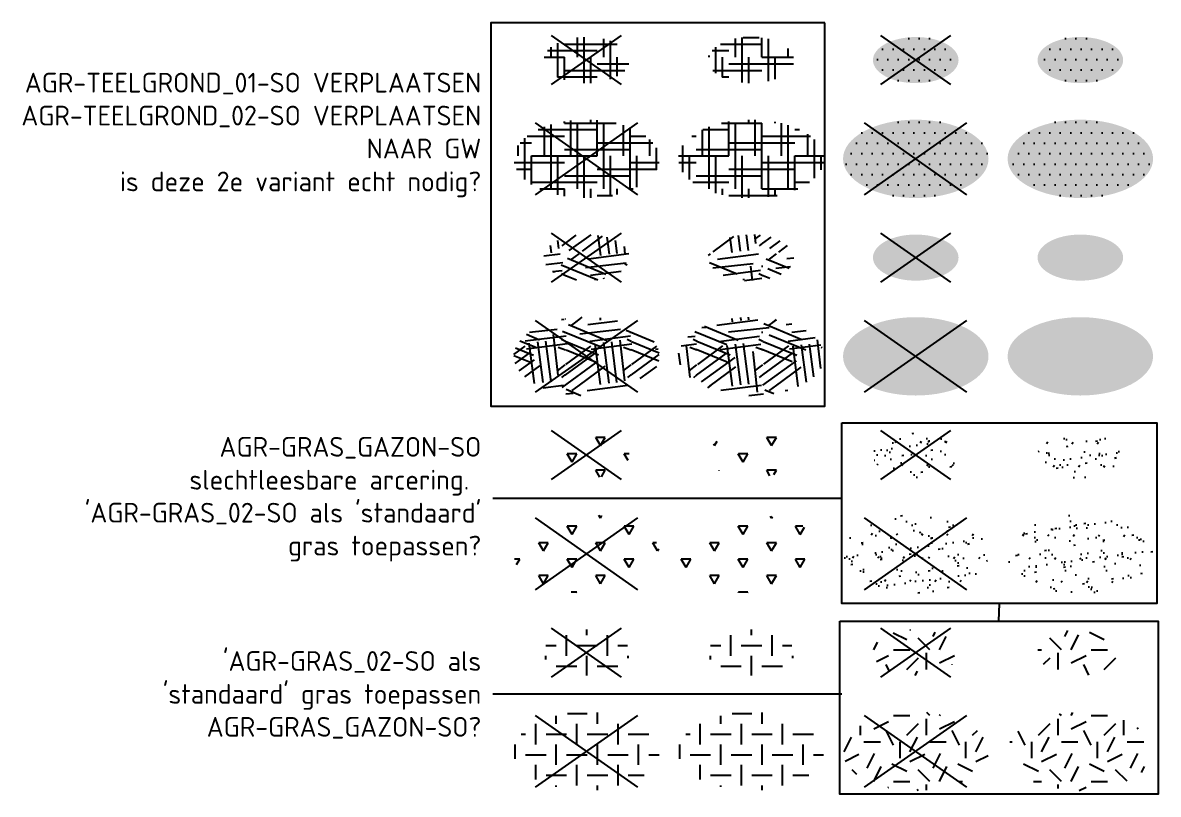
# Model space of a CAD drawing. Header units: metres. Extents: x 58.8 to 88.2, y 198.9 to 238.
# Drawn here: x 58.77 to 76.02, y 216.8 to 228.52 of the extents above; entities that cross this region are included whole.
import ezdxf
from ezdxf.enums import TextEntityAlignment as Align

# ---------------------------------------------------------------- set-up
doc = ezdxf.new("R2010")
doc.units = ezdxf.units.M
doc.layers.get('0').update_dxf_attribs({"lineweight": 25})
for name, color, linetype, lineweight in [('B-WE-GR-BEPLANTING-S', 90, 'Continuous', 25), ('gewijzigd', 1, 'Continuous', 25), ('gewijzigd_rond2', 4, 'Continuous', 25), ('V-WE-GR-BEPLANTING-S', 90, 'Continuous', 25), ('V-WE-OG-T18', 10, 'Continuous', 25)]:
    doc.layers.add(name, color=color, linetype=linetype, lineweight=lineweight)
doc.styles.add('NLCS-ISO', font='NLCS-ISO.ttf')
doc.styles.add('NLCS-ISO-ANNOTATIEF-T18', font='NLCS-ISO.ttf', dxfattribs={"height": 1.8})
pattern_1 = [(0, (0, 0), (5, 5), [1.25, -3.75]), (0, (2.75, 3), (5, 5), [1.25, -3.75]), (90, (0.5, 1.75), (-5, 5), [1.25, -3.75]), (90, (2.5, 3.5), (-5, 5), [1.25, -3.75]), (45, (1, 3.5), (0, 5.000000000095124), [1.25, -5.82106781]), (135, (2.75, 0), (-5.000000000095124, 0), [1.25, -5.82106781]), (26.56505119999999, (1.25, 1.5), (5.000000000000471, 2.000322352202488e-09), [1.25, -9.930339885]), (26.56505119999999, (3.5, 4), (5.000000000000471, 2.000322352202488e-09), [1.25, -9.930339885]), (63.43494882, (3.5, 0), (2.549931377160419e-10, 5.00000000000047), [1.25, -9.930339884999999]), (63.43494882, (1.25, 2.25), (2.549931377160419e-10, 5.00000000000047), [1.25, -9.930339884999999]), (63.43494882, (3, 1), (2.549931377160419e-10, 5.00000000000047), [1.25, -9.930339884999999]), (116.5650512, (0, 2.75), (-2.000324350603933e-09, 5.00000000000047), [1.25, -9.930339884999999]), (153.43494882, (1, 0.75), (-5.00000000000047, 2.549949140728813e-10), [1.25, -9.930339885])]
pattern_2 = [(37.50000000000001, (-20.47386128977503, -66.06309630328673), (-0.06299335810960816, 1.926823769013159), [0, -1.52, 0, -1.7, 0, -1.625]), (7.499999999999999, (-20.47386128977503, -66.06309630328673), (1.769776705267727, 2.82214606522974), [0, -0.82, 0, -1.37, 0, -0.525]), (327.5, (-21.70386128977503, -66.06309630328673), (3.114141861751495, 0.005659053536964942), [0, -0.5, 0, -1.8, 0, -2.35]), (317.5, (-21.70386128977503, -66.06309630328673), (3.006126604572294, 0.8776755649342494), [0, -0.25, 0, -1.18, 0, -1.35]), (51, (-23.01386128977503, -62.25309630328672), (-0.5040871330842068, 1.757961025949934), [0.15, -2.095499999999999]), (10, (-23.01386128977503, -69.87309630328673), (0.7728868150821876, 1.657460943000502), [0.15, -2.095499999999999])]
pattern_3 = [(0, (-11.70502622453008, -59.84710219072872), (1.5625, 1.5625), [1.5625, -1.5625]), (90, (-10.92377622453008, -59.06585219072872), (-1.5625, 1.5625), [1.5625, -1.5625])]
pattern_4 = [(0, (0, 0), (1.5625, 1.5625), [1.5625, -1.5625]), (90, (0.78125, 0.78125), (-1.5625, 1.5625), [1.5625, -1.5625])]
pattern_5 = [(0, (0, 0), (0.396875, 0.79375), [0, -0.79375])]
pattern_6 = [(59.99999999999999, (0, 0), (7.452694521514758e-07, 2.500001290844556), [0.7216899999999999, -3.60844]), (120, (0, 0), (-2.165064254730548, 1.250001290844556), [0.7216899999999998, -3.60844]), (180, (0.360845, 0.625), (-2.165065, -1.25), [0.7216899999999999, -3.60844])]
pattern_7 = [(59.99999999999999, (0, 0.5), (7.452694521514758e-07, 2.500001290844556), [0.7216899999999999, -3.60844]), (120, (0, 0.5), (-2.165064254730548, 1.250001290844556), [0.7216899999999998, -3.60844]), (180, (0.360845, 1.125), (-2.165065, -1.25), [0.7216899999999999, -3.60844])]
pattern_8 = [(38.6598, (4.75, 0.6), (-20.0000014192996, -14.99999500082964), [0.320155, -31.695465]), (36.86989999999999, (4.4, 1.1), (-14.99999958912226, -10.00000061631658), [0.75, -24.25]), (340.0169000000001, (4.45, 2.9), (-40.00000329407536, 14.99999726998596), [0.585235, -57.938265]), (333.4349, (4.699999999999999, 3.5), (-4.999995789704538, 5.000006546981903), [0.33541, -10.84493]), (0, (4.9, 4.050000000000001), (5, 5), [0.1, -4.9]), (36.0274, (0.5, 4.600000000000001), (-34.99998671034476, -25.00001789628838), [0.680075, -67.32728]), (7.352400000000001, (1.9, 2.75), (114.9999947608618, 15.00004228339425), [3.1257, -153.159295]), (7.352400000000001, (1.8, 3.35), (114.9999947608618, 15.00004228339425), [3.1257, -153.159295]), (6.441600000000001, (1.75, 4), (265.0000001450514, 29.99999851839977), [3.119695, -308.8498549999999]), (7.352400000000001, (1.65, 4.600000000000001), (114.9999947608618, 15.00004228339425), [3.1257, -153.159295]), (337.9887, (0, 2.7), (-209.9999757889617, 85.00006324144961), [2.53476, -250.94108]), (337.6199, (0, 3.35), (-60.00001400784601, 24.99996368686176), [2.757715, -89.166165]), (337.6713, (0, 4.050000000000001), (194.9999406320118, -80.00015023586266), [3.02696, -299.669255]), (337.5206, (0.15, 4.65), (85.00002306709446, -34.9999479240707), [3.138469999999999, -153.785075]), (277.3524, (2.25, 3.1), (15.00004228339418, -114.9999947608618), [3.1257, -153.159295]), (277.3524, (2.9, 3.2), (15.00004228339418, -114.9999947608618), [3.1257, -153.159295]), (277.3524, (3.5, 3.25), (15.00004228339418, -114.9999947608618), [3.1257, -153.159295]), (276.4416000000001, (4.149999999999999, 3.35), (29.99999851839982, -265.0000001450514), [3.119695, -308.8498549999999]), (36.6341, (1.05, 0), (-175.0000321799388, -129.9999578710226), [2.43002, -240.572035]), (35.96050000000001, (0.1, 0.1), (-200.0000444465826, -144.9999407473039), [3.150395, -311.889285]), (36.2538, (0, 0.8), (-55.00002429873776, -39.99996433861732), [2.79016, -90.215215]), (36.3844, (0, 1.55), (-74.99995276428918, -55.000064584177), [2.360085, -115.64415])]
pattern_9 = [(0, (0, 0), (2.5, 0.5), [5, -5]), (90, (0, 0), (-0.4999999999999998, 2.5), [5, -5])]

# ---------------------------------------------------------------- blocks, each defined once
blk = doc.blocks.new('SGR-GRAS_02-SO')
h = blk.add_hatch()
h.set_pattern_fill('AGR-GRAS_02-SO', color=256, scale=0.5, pattern_type=2)
h.set_pattern_definition(pattern_1)
edge = h.paths.add_edge_path()
edge.add_ellipse((0, 0), major_axis=(-5.525, 2.791901562686052e-15), ratio=0.5384615384692354, start_angle=0, end_angle=359.9999999999999)
at = {"style": 'NLCS-ISO'}
blk.add_attdef('TYPE', text='', height=1.8, dxfattribs=at).set_placement((6.525, -1.448093291249779e-15), align=Align.MIDDLE_LEFT)
blk = doc.blocks.new('SGR-GRAS_02_KL-SO')
h = blk.add_hatch()
h.set_pattern_fill('AGR-GRAS_02-SO', color=256, scale=0.5, pattern_type=2)
h.set_pattern_definition(pattern_1)
edge = h.paths.add_edge_path()
edge.add_ellipse((0, 0), major_axis=(-3.25, 1.642295036874148e-15), ratio=0.5384615384692354, start_angle=0, end_angle=359.9999999999999)
at = {"style": 'NLCS-ISO'}
blk.add_attdef('TYPE', text='', height=1.8, dxfattribs=at).set_placement((4.25, -1.448093291249779e-15), align=Align.MIDDLE_LEFT)
blk = doc.blocks.new('SGR-GRAS_GAZON-SO')
h = blk.add_hatch()
h.set_pattern_fill('AGR-GRAS_GAZON-SO', color=256, style=0, pattern_type=2)
h.set_pattern_definition(pattern_2)
edge = h.paths.add_edge_path()
edge.add_ellipse((0, 0), major_axis=(-5.525, 0), ratio=0.5384615384692354, start_angle=1.1368683772161603e-13, end_angle=360, ccw=False)
at = {"style": 'NLCS-ISO'}
blk.add_attdef('TYPE', text='', height=1.8, dxfattribs=at).set_placement((6.525, -1.448093291249779e-15), align=Align.MIDDLE_LEFT)
blk = doc.blocks.new('SGR-GRAS_GAZON_KL-SO')
h = blk.add_hatch()
h.set_pattern_fill('AGR-GRAS_GAZON-SO', color=256, style=0, pattern_type=2)
h.set_pattern_definition(pattern_2)
edge = h.paths.add_edge_path()
edge.add_ellipse((0, 0), major_axis=(-3.25, 0), ratio=0.5384615384692354, start_angle=1.1368683772161603e-13, end_angle=360, ccw=False)
at = {"style": 'NLCS-ISO'}
blk.add_attdef('TYPE', text='', height=1.8, dxfattribs=at).set_placement((4.25, -1.448093291249779e-15), align=Align.MIDDLE_LEFT)
blk = doc.blocks.new('SGR-GRAS_GESTABILISEERD-SO')
h = blk.add_hatch()
h.set_pattern_fill('AGR-GRAS_GESTABILISEERD-SO', color=256, scale=25, style=0, pattern_type=2)
h.set_pattern_definition(pattern_3)
edge = h.paths.add_edge_path()
edge.add_ellipse((0, 0), major_axis=(-5.525, 0), ratio=0.5384615384692354, start_angle=1.1368683772161603e-13, end_angle=360, ccw=False)
at = {"style": 'NLCS-ISO'}
blk.add_attdef('TYPE', text='', height=1.8, dxfattribs=at).set_placement((6.525, -1.554312234475219e-15), align=Align.MIDDLE_LEFT)
blk = doc.blocks.new('SGR-GRAS_GESTABILISEERD_KL-SO')
h = blk.add_hatch()
h.set_pattern_fill('AGR-GRAS_GESTABILISEERD-SO', color=256, scale=25, style=0, pattern_type=2)
h.set_pattern_definition(pattern_4)
edge = h.paths.add_edge_path()
edge.add_ellipse((0, 0), major_axis=(-3.25, 0), ratio=0.5384615384692354, start_angle=1.1368683772161603e-13, end_angle=360, ccw=False)
at = {"style": 'NLCS-ISO'}
blk.add_attdef('TYPE', text='', height=1.8, dxfattribs=at).set_placement((4.25, -1.554312234475219e-15), align=Align.MIDDLE_LEFT)
blk = doc.blocks.new('SGR-GRAS_KUNSTGRAS-SO')
h = blk.add_hatch(color=253)
edge = h.paths.add_edge_path()
edge.add_ellipse((0, 0), major_axis=(-5.525, 0), ratio=0.5384615384692354, start_angle=1.1368683772161603e-13, end_angle=360, ccw=False)
h = blk.add_hatch()
h.set_pattern_fill('AGR-GRAS_SPORTVELD-SO', color=256, style=0, pattern_type=2)
h.set_pattern_definition(pattern_5)
edge = h.paths.add_edge_path()
edge.add_ellipse((0, 0), major_axis=(-5.525, 0), ratio=0.5384615384692354, start_angle=1.1368683772161603e-13, end_angle=360, ccw=False)
at = {"style": 'NLCS-ISO'}
blk.add_attdef('TYPE', text='', height=1.8, dxfattribs=at).set_placement((6.525, -1.446759378964657e-15), align=Align.MIDDLE_LEFT)
blk = doc.blocks.new('SGR-GRAS_KUNSTGRAS_KL-SO')
h = blk.add_hatch(color=253)
edge = h.paths.add_edge_path()
edge.add_ellipse((0, 0), major_axis=(-3.25, 0), ratio=0.5384615384692354, start_angle=1.1368683772161603e-13, end_angle=360, ccw=False)
h = blk.add_hatch()
h.set_pattern_fill('AGR-GRAS_SPORTVELD-SO', color=256, style=0, pattern_type=2)
h.set_pattern_definition(pattern_5)
edge = h.paths.add_edge_path()
edge.add_ellipse((0, 0), major_axis=(-3.25, 0), ratio=0.5384615384692354, start_angle=1.1368683772161603e-13, end_angle=360, ccw=False)
at = {"style": 'NLCS-ISO'}
blk.add_attdef('TYPE', text='', height=1.8, dxfattribs=at).set_placement((4.25, -1.446759378964657e-15), align=Align.MIDDLE_LEFT)
blk = doc.blocks.new('SGR-SPORTVELD_GRAS_KUNSTGRAS-SO')
h = blk.add_hatch(color=253)
h.dxf.hatch_style = 1
edge = h.paths.add_edge_path()
edge.add_ellipse((0, 0), major_axis=(-5.525, 2.791901562686052e-15), ratio=0.5384615384692354, start_angle=0, end_angle=359.9999999999999)
at = {"style": 'NLCS-ISO'}
blk.add_attdef('TYPE', text='', height=1.8, dxfattribs=at).set_placement((6.525, -1.450228825916611e-15), align=Align.MIDDLE_LEFT)
blk = doc.blocks.new('SGR-SPORTVELD_GRAS_KUNSTGRAS_KL-SO')
h = blk.add_hatch(color=253)
h.dxf.hatch_style = 1
edge = h.paths.add_edge_path()
edge.add_ellipse((0, 0), major_axis=(-3.25, 1.642295036874148e-15), ratio=0.5384615384692354, start_angle=0, end_angle=359.9999999999999)
at = {"style": 'NLCS-ISO'}
blk.add_attdef('TYPE', text='', height=1.8, dxfattribs=at).set_placement((4.25, -1.450228825916611e-15), align=Align.MIDDLE_LEFT)
blk = doc.blocks.new('SGR-STRUWEEL-SO')
h = blk.add_hatch()
h.set_pattern_fill('AGR-STRUWEEL-SO', color=256, scale=0.5, style=0, pattern_type=2)
h.set_pattern_definition(pattern_6)
edge = h.paths.add_edge_path()
edge.add_ellipse((0, 0), major_axis=(-5.525, 0), ratio=0.5384615384692354, start_angle=1.1368683772161603e-13, end_angle=360, ccw=False)
at = {"style": 'NLCS-ISO'}
blk.add_attdef('TYPE', text='', height=1.8, dxfattribs=at).set_placement((6.525, -1.446759378964657e-15), align=Align.MIDDLE_LEFT)
blk = doc.blocks.new('SGR-STRUWEEL_KL-SO')
h = blk.add_hatch()
h.set_pattern_fill('AGR-STRUWEEL-SO', color=256, scale=0.5, style=0, pattern_type=2)
h.set_pattern_definition(pattern_7)
edge = h.paths.add_edge_path()
edge.add_ellipse((0, 0), major_axis=(-3.25, 0), ratio=0.5384615384692354, start_angle=1.1368683772161603e-13, end_angle=360, ccw=False)
at = {"style": 'NLCS-ISO'}
blk.add_attdef('TYPE', text='', height=1.8, dxfattribs=at).set_placement((4.25, -1.446759378964657e-15), align=Align.MIDDLE_LEFT)
blk = doc.blocks.new('SGR-TEELGROND_01-SO')
h = blk.add_hatch()
h.set_pattern_fill('AGR-TEELGROND_01-SO', color=256, scale=5, pattern_type=2)
h.set_pattern_definition(pattern_8)
edge = h.paths.add_edge_path()
edge.add_ellipse((0, 0), major_axis=(-5.525, 2.791901562686052e-15), ratio=0.5384615384692354, start_angle=0, end_angle=359.9999999999999)
at = {"style": 'NLCS-ISO'}
blk.add_attdef('TYPE', text='', height=1.8, dxfattribs=at).set_placement((6.525, -1.450228825916611e-15), align=Align.MIDDLE_LEFT)
blk = doc.blocks.new('SGR-TEELGROND_01_KL-SO')
h = blk.add_hatch()
h.set_pattern_fill('AGR-TEELGROND_01-SO', color=256, scale=5, pattern_type=2)
h.set_pattern_definition(pattern_8)
edge = h.paths.add_edge_path()
edge.add_ellipse((0, 0), major_axis=(-3.25, 1.642295036874148e-15), ratio=0.5384615384692354, start_angle=0, end_angle=359.9999999999999)
at = {"style": 'NLCS-ISO'}
blk.add_attdef('TYPE', text='', height=1.8, dxfattribs=at).set_placement((4.25, -1.450228825916611e-15), align=Align.MIDDLE_LEFT)
blk = doc.blocks.new('SGR-TEELGROND_02-SO')
h = blk.add_hatch()
h.set_pattern_fill('AGR-TEELGROND_02-SO', color=256, scale=0.5, pattern_type=2)
h.set_pattern_definition(pattern_9)
edge = h.paths.add_edge_path()
edge.add_ellipse((0, 0), major_axis=(-5.525, 2.791901562686052e-15), ratio=0.5384615384692354, start_angle=0, end_angle=359.9999999999999)
at = {"style": 'NLCS-ISO'}
blk.add_attdef('TYPE', text='', height=1.8, dxfattribs=at).set_placement((6.525, -1.446759378964657e-15), align=Align.MIDDLE_LEFT)
blk = doc.blocks.new('SGR-TEELGROND_02_KL-SO')
h = blk.add_hatch()
h.set_pattern_fill('AGR-TEELGROND_02-SO', color=256, scale=0.5, pattern_type=2)
h.set_pattern_definition(pattern_9)
edge = h.paths.add_edge_path()
edge.add_ellipse((0, 0), major_axis=(-3.25, 1.642295036874148e-15), ratio=0.5384615384692354, start_angle=0, end_angle=359.9999999999999)
at = {"style": 'NLCS-ISO'}
blk.add_attdef('TYPE', text='', height=1.8, dxfattribs=at).set_placement((4.25, -1.446759378964657e-15), align=Align.MIDDLE_LEFT)
blk = doc.blocks.new('V-SGR-GRAS_02-SO')
h = blk.add_hatch()
h.set_pattern_fill('AGR-GRAS_02-SO', color=256, scale=0.5, pattern_type=2)
h.set_pattern_definition(pattern_1)
edge = h.paths.add_edge_path()
edge.add_ellipse((0, 0), major_axis=(-5.525, 2.791901562686052e-15), ratio=0.5384615384692354, start_angle=0, end_angle=359.9999999999999)
for p, q in [((-3.890972210372713, -2.724488072667468), (3.890972210372711, 2.724488072667468)), ((3.890972210372712, -2.724488072667467), (-3.890972210372712, 2.724488072667468))]:
    blk.add_line(p, q)
at = {"style": 'NLCS-ISO'}
blk.add_attdef('TYPE', text='', height=1.8, dxfattribs=at).set_placement((6.525, -1.448093291249779e-15), align=Align.MIDDLE_LEFT)
blk = doc.blocks.new('V-SGR-GRAS_02_KL-SO')
h = blk.add_hatch()
h.set_pattern_fill('AGR-GRAS_02-SO', color=256, scale=0.5, pattern_type=2)
h.set_pattern_definition(pattern_1)
edge = h.paths.add_edge_path()
edge.add_ellipse((0, 0), major_axis=(-3.25, 1.642295036874148e-15), ratio=0.5384615384692354, start_angle=0, end_angle=359.9999999999999)
for p, q in [((-2.662244143939224, -1.864123418140899), (2.662244143939223, 1.864123418140899)), ((2.662244143939223, -1.864123418140899), (-2.662244143939225, 1.864123418140899))]:
    blk.add_line(p, q)
at = {"style": 'NLCS-ISO'}
blk.add_attdef('TYPE', text='', height=1.8, dxfattribs=at).set_placement((4.25, -1.448093291249779e-15), align=Align.MIDDLE_LEFT)
blk = doc.blocks.new('V-SGR-GRAS_GAZON-SO')
h = blk.add_hatch()
h.set_pattern_fill('AGR-GRAS_GAZON-SO', color=256, style=0, pattern_type=2)
h.set_pattern_definition(pattern_2)
edge = h.paths.add_edge_path()
edge.add_ellipse((0, 0), major_axis=(-5.525, 0), ratio=0.5384615384692354, start_angle=1.1368683772161603e-13, end_angle=360, ccw=False)
for p, q in [((-3.890972210372713, -2.724488072667468), (3.890972210372711, 2.724488072667468)), ((3.890972210372712, -2.724488072667467), (-3.890972210372712, 2.724488072667468))]:
    blk.add_line(p, q)
at = {"style": 'NLCS-ISO'}
blk.add_attdef('TYPE', text='', height=1.8, dxfattribs=at).set_placement((6.525, -1.448093291249779e-15), align=Align.MIDDLE_LEFT)
blk = doc.blocks.new('V-SGR-GRAS_GAZON_KL-SO')
h = blk.add_hatch()
h.set_pattern_fill('AGR-GRAS_GAZON-SO', color=256, style=0, pattern_type=2)
h.set_pattern_definition(pattern_2)
edge = h.paths.add_edge_path()
edge.add_ellipse((0, 0), major_axis=(-3.25, 0), ratio=0.5384615384692354, start_angle=1.1368683772161603e-13, end_angle=360, ccw=False)
for p, q in [((-2.662244143939224, -1.864123418140899), (2.662244143939223, 1.864123418140899)), ((2.662244143939223, -1.864123418140899), (-2.662244143939225, 1.864123418140899))]:
    blk.add_line(p, q)
at = {"style": 'NLCS-ISO'}
blk.add_attdef('TYPE', text='', height=1.8, dxfattribs=at).set_placement((4.25, -1.448093291249779e-15), align=Align.MIDDLE_LEFT)
blk = doc.blocks.new('V-SGR-GRAS_GESTABILISEERD-SO')
h = blk.add_hatch()
h.set_pattern_fill('AGR-GRAS_GESTABILISEERD-SO', color=256, scale=25, style=0, pattern_type=2)
h.set_pattern_definition(pattern_3)
edge = h.paths.add_edge_path()
edge.add_ellipse((0, 0), major_axis=(-5.525, 0), ratio=0.5384615384692354, start_angle=1.1368683772161603e-13, end_angle=360, ccw=False)
for p, q in [((-3.890972210372713, -2.724488072667468), (3.890972210372711, 2.724488072667468)), ((3.890972210372712, -2.724488072667467), (-3.890972210372712, 2.724488072667468))]:
    blk.add_line(p, q)
at = {"style": 'NLCS-ISO'}
blk.add_attdef('TYPE', text='', height=1.8, dxfattribs=at).set_placement((6.525, -1.554312234475219e-15), align=Align.MIDDLE_LEFT)
blk = doc.blocks.new('V-SGR-GRAS_GESTABILISEERD_KL-SO')
h = blk.add_hatch()
h.set_pattern_fill('AGR-GRAS_GESTABILISEERD-SO', color=256, scale=25, style=0, pattern_type=2)
h.set_pattern_definition(pattern_4)
edge = h.paths.add_edge_path()
edge.add_ellipse((0, 0), major_axis=(-3.25, 0), ratio=0.5384615384692354, start_angle=1.1368683772161603e-13, end_angle=360, ccw=False)
for p, q in [((-2.662244143939224, -1.864123418140899), (2.662244143939223, 1.864123418140899)), ((2.662244143939223, -1.864123418140899), (-2.662244143939225, 1.864123418140899))]:
    blk.add_line(p, q)
at = {"style": 'NLCS-ISO'}
blk.add_attdef('TYPE', text='', height=1.8, dxfattribs=at).set_placement((4.25, -1.554312234475219e-15), align=Align.MIDDLE_LEFT)
blk = doc.blocks.new('V-SGR-GRAS_KUNSTGRAS-SO')
h = blk.add_hatch(color=253)
edge = h.paths.add_edge_path()
edge.add_ellipse((0, 0), major_axis=(-5.525, 0), ratio=0.5384615384692354, start_angle=1.1368683772161603e-13, end_angle=360, ccw=False)
h = blk.add_hatch()
h.set_pattern_fill('AGR-GRAS_SPORTVELD-SO', color=256, style=0, pattern_type=2)
h.set_pattern_definition(pattern_5)
edge = h.paths.add_edge_path()
edge.add_ellipse((0, 0), major_axis=(-5.525, 0), ratio=0.5384615384692354, start_angle=1.1368683772161603e-13, end_angle=360, ccw=False)
for p, q in [((-3.890972210372713, -2.724488072667468), (3.890972210372711, 2.724488072667468)), ((3.890972210372712, -2.724488072667467), (-3.890972210372712, 2.724488072667468))]:
    blk.add_line(p, q)
at = {"style": 'NLCS-ISO'}
blk.add_attdef('TYPE', text='', height=1.8, dxfattribs=at).set_placement((6.525, -1.446759378964657e-15), align=Align.MIDDLE_LEFT)
blk = doc.blocks.new('V-SGR-GRAS_KUNSTGRAS_KL-SO')
h = blk.add_hatch(color=253)
edge = h.paths.add_edge_path()
edge.add_ellipse((0, 0), major_axis=(-3.25, 0), ratio=0.5384615384692354, start_angle=1.1368683772161603e-13, end_angle=360, ccw=False)
h = blk.add_hatch()
h.set_pattern_fill('AGR-GRAS_SPORTVELD-SO', color=256, style=0, pattern_type=2)
h.set_pattern_definition(pattern_5)
edge = h.paths.add_edge_path()
edge.add_ellipse((0, 0), major_axis=(-3.25, 0), ratio=0.5384615384692354, start_angle=1.1368683772161603e-13, end_angle=360, ccw=False)
for p, q in [((-2.662244143939224, -1.864123418140899), (2.662244143939223, 1.864123418140899)), ((2.662244143939223, -1.864123418140899), (-2.662244143939225, 1.864123418140899))]:
    blk.add_line(p, q)
at = {"style": 'NLCS-ISO'}
blk.add_attdef('TYPE', text='', height=1.8, dxfattribs=at).set_placement((4.25, -1.446759378964657e-15), align=Align.MIDDLE_LEFT)
blk = doc.blocks.new('V-SGR-SPORTVELD_GRAS_KUNSTGRAS-SO')
h = blk.add_hatch(color=253)
h.dxf.hatch_style = 1
edge = h.paths.add_edge_path()
edge.add_ellipse((0, 0), major_axis=(-5.525, 2.791901562686052e-15), ratio=0.5384615384692354, start_angle=0, end_angle=359.9999999999999)
for p, q in [((-3.890972210372713, -2.724488072667468), (3.890972210372711, 2.724488072667468)), ((3.890972210372712, -2.724488072667467), (-3.890972210372712, 2.724488072667468))]:
    blk.add_line(p, q)
at = {"style": 'NLCS-ISO'}
blk.add_attdef('TYPE', text='', height=1.8, dxfattribs=at).set_placement((6.525, -1.450228825916611e-15), align=Align.MIDDLE_LEFT)
blk = doc.blocks.new('V-SGR-SPORTVELD_GRAS_KUNSTGRAS_KL-SO')
h = blk.add_hatch(color=253)
h.dxf.hatch_style = 1
edge = h.paths.add_edge_path()
edge.add_ellipse((0, 0), major_axis=(-3.25, 1.642295036874148e-15), ratio=0.5384615384692354, start_angle=0, end_angle=359.9999999999999)
for p, q in [((-2.662244143939224, -1.864123418140899), (2.662244143939223, 1.864123418140899)), ((2.662244143939223, -1.864123418140899), (-2.662244143939225, 1.864123418140899))]:
    blk.add_line(p, q)
at = {"style": 'NLCS-ISO'}
blk.add_attdef('TYPE', text='', height=1.8, dxfattribs=at).set_placement((4.25, -1.450228825916611e-15), align=Align.MIDDLE_LEFT)
blk = doc.blocks.new('V-SGR-STRUWEEL-SO')
h = blk.add_hatch()
h.set_pattern_fill('AGR-STRUWEEL-SO', color=256, scale=0.5, style=0, pattern_type=2)
h.set_pattern_definition(pattern_6)
edge = h.paths.add_edge_path()
edge.add_ellipse((0, 0), major_axis=(-5.525, 0), ratio=0.5384615384692354, start_angle=1.1368683772161603e-13, end_angle=360, ccw=False)
for p, q in [((-3.890972210372713, -2.724488072667468), (3.890972210372711, 2.724488072667468)), ((3.890972210372712, -2.724488072667467), (-3.890972210372712, 2.724488072667468))]:
    blk.add_line(p, q)
at = {"style": 'NLCS-ISO'}
blk.add_attdef('TYPE', text='', height=1.8, dxfattribs=at).set_placement((6.525, -1.446759378964657e-15), align=Align.MIDDLE_LEFT)
blk = doc.blocks.new('V-SGR-STRUWEEL_KL-SO')
h = blk.add_hatch()
h.set_pattern_fill('AGR-STRUWEEL-SO', color=256, scale=0.5, style=0, pattern_type=2)
h.set_pattern_definition(pattern_7)
edge = h.paths.add_edge_path()
edge.add_ellipse((0, 0), major_axis=(-3.25, 0), ratio=0.5384615384692354, start_angle=1.1368683772161603e-13, end_angle=360, ccw=False)
for p, q in [((-2.662244143939224, -1.864123418140899), (2.662244143939223, 1.864123418140899)), ((2.662244143939223, -1.864123418140899), (-2.662244143939225, 1.864123418140899))]:
    blk.add_line(p, q)
at = {"style": 'NLCS-ISO'}
blk.add_attdef('TYPE', text='', height=1.8, dxfattribs=at).set_placement((4.25, -1.446759378964657e-15), align=Align.MIDDLE_LEFT)
blk = doc.blocks.new('V-SGR-TEELGROND_01-SO')
h = blk.add_hatch()
h.set_pattern_fill('AGR-TEELGROND_01-SO', color=256, scale=5, pattern_type=2)
h.set_pattern_definition(pattern_8)
edge = h.paths.add_edge_path()
edge.add_ellipse((0, 0), major_axis=(-5.525, 2.791901562686052e-15), ratio=0.5384615384692354, start_angle=0, end_angle=359.9999999999999)
for p, q in [((-3.890972210372713, -2.724488072667468), (3.890972210372711, 2.724488072667468)), ((3.890972210372712, -2.724488072667467), (-3.890972210372712, 2.724488072667468))]:
    blk.add_line(p, q)
at = {"style": 'NLCS-ISO'}
blk.add_attdef('TYPE', text='', height=1.8, dxfattribs=at).set_placement((6.525, -1.450228825916611e-15), align=Align.MIDDLE_LEFT)
blk = doc.blocks.new('V-SGR-TEELGROND_01_KL-SO')
h = blk.add_hatch()
h.set_pattern_fill('AGR-TEELGROND_01-SO', color=256, scale=5, pattern_type=2)
h.set_pattern_definition(pattern_8)
edge = h.paths.add_edge_path()
edge.add_ellipse((0, 0), major_axis=(-3.25, 1.642295036874148e-15), ratio=0.5384615384692354, start_angle=0, end_angle=359.9999999999999)
for p, q in [((-2.662244143939224, -1.864123418140899), (2.662244143939223, 1.864123418140899)), ((2.662244143939223, -1.864123418140899), (-2.662244143939225, 1.864123418140899))]:
    blk.add_line(p, q)
at = {"style": 'NLCS-ISO'}
blk.add_attdef('TYPE', text='', height=1.8, dxfattribs=at).set_placement((4.25, -1.450228825916611e-15), align=Align.MIDDLE_LEFT)
blk = doc.blocks.new('V-SGR-TEELGROND_02-SO')
h = blk.add_hatch()
h.set_pattern_fill('AGR-TEELGROND_02-SO', color=256, scale=0.5, pattern_type=2)
h.set_pattern_definition(pattern_9)
edge = h.paths.add_edge_path()
edge.add_ellipse((0, 0), major_axis=(-5.525, 2.791901562686052e-15), ratio=0.5384615384692354, start_angle=0, end_angle=359.9999999999999)
for p, q in [((-3.890972210372713, -2.724488072667468), (3.890972210372711, 2.724488072667468)), ((3.890972210372712, -2.724488072667467), (-3.890972210372712, 2.724488072667468))]:
    blk.add_line(p, q)
at = {"style": 'NLCS-ISO'}
blk.add_attdef('TYPE', text='', height=1.8, dxfattribs=at).set_placement((6.525, -1.446759378964657e-15), align=Align.MIDDLE_LEFT)
blk = doc.blocks.new('V-SGR-TEELGROND_02_KL-SO')
h = blk.add_hatch()
h.set_pattern_fill('AGR-TEELGROND_02-SO', color=256, scale=0.5, pattern_type=2)
h.set_pattern_definition(pattern_9)
edge = h.paths.add_edge_path()
edge.add_ellipse((0, 0), major_axis=(-3.25, 1.642295036874148e-15), ratio=0.5384615384692354, start_angle=0, end_angle=359.9999999999999)
for p, q in [((-2.662244143939224, -1.864123418140899), (2.662244143939223, 1.864123418140899)), ((2.662244143939223, -1.864123418140899), (-2.662244143939225, 1.864123418140899))]:
    blk.add_line(p, q)
at = {"style": 'NLCS-ISO'}
blk.add_attdef('TYPE', text='', height=1.8, dxfattribs=at).set_placement((4.25, -1.446759378964657e-15), align=Align.MIDDLE_LEFT)

msp = doc.modelspace()

# ---------------------------------------------------------------- linework, layer by layer
for points in [[(70.95946427098943, 228.5244094935649), (65.88172542408552, 228.5244094935649), (65.88172542408552, 222.6989418713392), (70.95946427098943, 222.6989418713392)], [(71.2137540744693, 222.4461859242849), (76.002139977973, 222.4461859242849), (76.002139977973, 219.7045182912948), (71.2137540744693, 219.7045182912948)], [(71.1826385818515, 219.4342756284856), (76.02230249719332, 219.4342756284856), (76.02230249719332, 216.8045598808073), (71.1826385818515, 216.8045598808073)]]:
    msp.add_lwpolyline(points, close=True)
at = {"flags": 128}
for points in [[(71.2137540744693, 221.2956260185875), (65.91477285423161, 221.2956260185875)], [(73.60247053952241, 219.4342756284856), (73.60794702622115, 219.7045182912948)], [(71.2137540744693, 218.3235096614054), (65.91477285423161, 218.3235096614054)]]:
    msp.add_lwpolyline(points, dxfattribs=at)

# ---------------------------------------------------------------- block references
at = {"layer": 'B-WE-GR-BEPLANTING-S', "xscale": 0.2, "yscale": 0.2, "zscale": 0.2}
for name, p in [('SGR-SPORTVELD_GRAS_KUNSTGRAS_KL-SO', (74.83832886983282, 224.9566669630982)), ('SGR-SPORTVELD_GRAS_KUNSTGRAS-SO', (74.83832886983282, 223.4566669630982))]:
    msp.add_blockref(name, p, dxfattribs=at)
at = {"layer": 'gewijzigd', "xscale": 0.2, "yscale": 0.2, "zscale": 0.2}
for name, p in [('V-SGR-TEELGROND_02_KL-SO', (67.33832886983282, 227.9566669630982)), ('SGR-TEELGROND_02_KL-SO', (69.83832886983282, 227.9566669630982)), ('V-SGR-TEELGROND_02-SO', (67.33832886983282, 226.4566669630982)), ('SGR-TEELGROND_02-SO', (69.83832886983282, 226.4566669630982))]:
    msp.add_blockref(name, p, dxfattribs=at)
at = {"layer": 'gewijzigd_rond2', "xscale": 0.2, "yscale": 0.2, "zscale": 0.2}
for name, p in [('V-SGR-GRAS_KUNSTGRAS_KL-SO', (72.33832886983282, 227.9566669630982)), ('SGR-GRAS_KUNSTGRAS_KL-SO', (74.83832886983282, 227.9566669630982)), ('V-SGR-GRAS_KUNSTGRAS-SO', (72.33832886983282, 226.4566669630982)), ('SGR-GRAS_KUNSTGRAS-SO', (74.83832886983282, 226.4566669630982)), ('V-SGR-TEELGROND_01_KL-SO', (67.33832886983282, 224.9566669630982)), ('SGR-TEELGROND_01_KL-SO', (69.83832886983282, 224.9566669630982)), ('V-SGR-TEELGROND_01-SO', (67.33832886983282, 223.4566669630982)), ('SGR-TEELGROND_01-SO', (69.83832886983282, 223.4566669630982)), ('V-SGR-STRUWEEL_KL-SO', (67.33832886983282, 221.9566669630982)), ('SGR-STRUWEEL_KL-SO', (69.83832886983282, 221.9566669630982)), ('V-SGR-GRAS_GAZON_KL-SO', (72.33832886983282, 221.9566669630982)), ('SGR-GRAS_GAZON_KL-SO', (74.83832886983282, 221.9566669630982)), ('V-SGR-STRUWEEL-SO', (67.33832886983282, 220.4566669630982)), ('SGR-STRUWEEL-SO', (69.83832886983282, 220.4566669630982)), ('V-SGR-GRAS_GAZON-SO', (72.33832886983282, 220.4566669630982)), ('SGR-GRAS_GAZON-SO', (74.83832886983282, 220.4566669630982)), ('V-SGR-GRAS_GESTABILISEERD_KL-SO', (67.33832886983282, 218.9566669630982)), ('SGR-GRAS_GESTABILISEERD_KL-SO', (69.83832886983282, 218.9566669630982)), ('V-SGR-GRAS_02_KL-SO', (72.33832886983282, 218.9566669630982)), ('SGR-GRAS_02_KL-SO', (74.83832886983282, 218.9566669630982)), ('V-SGR-GRAS_GESTABILISEERD-SO', (67.33832886983282, 217.4566669630982)), ('SGR-GRAS_GESTABILISEERD-SO', (69.83832886983282, 217.4566669630982)), ('V-SGR-GRAS_02-SO', (72.33832886983282, 217.4566669630982)), ('SGR-GRAS_02-SO', (74.83832886983282, 217.4566669630982))]:
    msp.add_blockref(name, p, dxfattribs=at)
at = {"layer": 'V-WE-GR-BEPLANTING-S', "xscale": 0.2, "yscale": 0.2, "zscale": 0.2}
for name, p in [('V-SGR-SPORTVELD_GRAS_KUNSTGRAS_KL-SO', (72.33832886983282, 224.9566669630982)), ('V-SGR-SPORTVELD_GRAS_KUNSTGRAS-SO', (72.33832886983282, 223.4566669630982))]:
    msp.add_blockref(name, p, dxfattribs=at)

# ---------------------------------------------------------------- texts
at = {"layer": 'V-WE-OG-T18', "char_height": 0.3, "attachment_point": 6, "style": 'NLCS-ISO-ANNOTATIEF-T18'}
for s, insert, width in [('AGR-TEELGROND_01-SO VERPLAATSEN\\PAGR-TEELGROND_02-SO VERPLAATSEN NAAR GW\\Pis deze 2e variant echt nodig?', (65.73802059247329, 226.8185167326315), 7.286492224271301), ("AGR-GRAS_GAZON-SO slechtleesbare arcering.  'AGR-GRAS_02-SO als 'standaard' gras toepassen?", (65.73802059247329, 221.2867695152429), 6.609975155061607), ("'AGR-GRAS_02-SO als 'standaard' gras toepassen AGR-GRAS_GAZON-SO?", (65.73802059247329, 218.3146531580609), 5.953406901848)]:
    msp.add_mtext(s, dxfattribs=dict(at, insert=insert, width=width))

doc.saveas('drawing.dxf')
